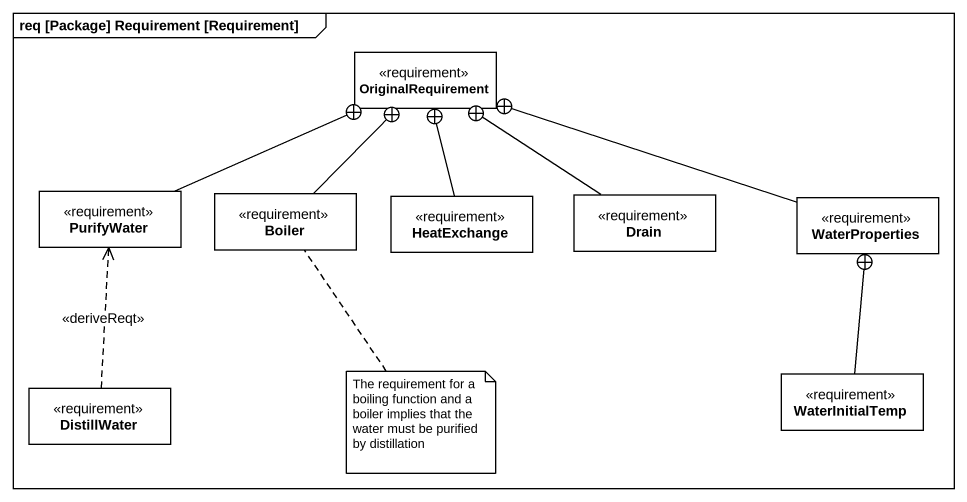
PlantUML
@startuml
mainframe req [Package] Requirement [Requirement]
hide circle
hide empty members
class OriginalRequirement <<requirement>>
class PurifyWater <<requirement>>
class Boiler <<requirement>>
class HeatExchange <<requirement>>
class Drain <<requirement>>
class WaterProperties <<requirement>>
class DistillWater <<requirement>>
class WaterInitialTemp <<requirement>>
PurifyWater -right-+ OriginalRequirement
Boiler -up-+ OriginalRequirement
HeatExchange -up-+ OriginalRequirement
Drain -up-+ OriginalRequirement
WaterProperties -left-+ OriginalRequirement
DistillWater .up.> PurifyWater : <<deriveReqt>>
WaterInitialTemp -up-+ WaterProperties
note bottom of Boiler : The requirement for a boiling function and a boiler implies that the water must be purified by distillation
@enduml
